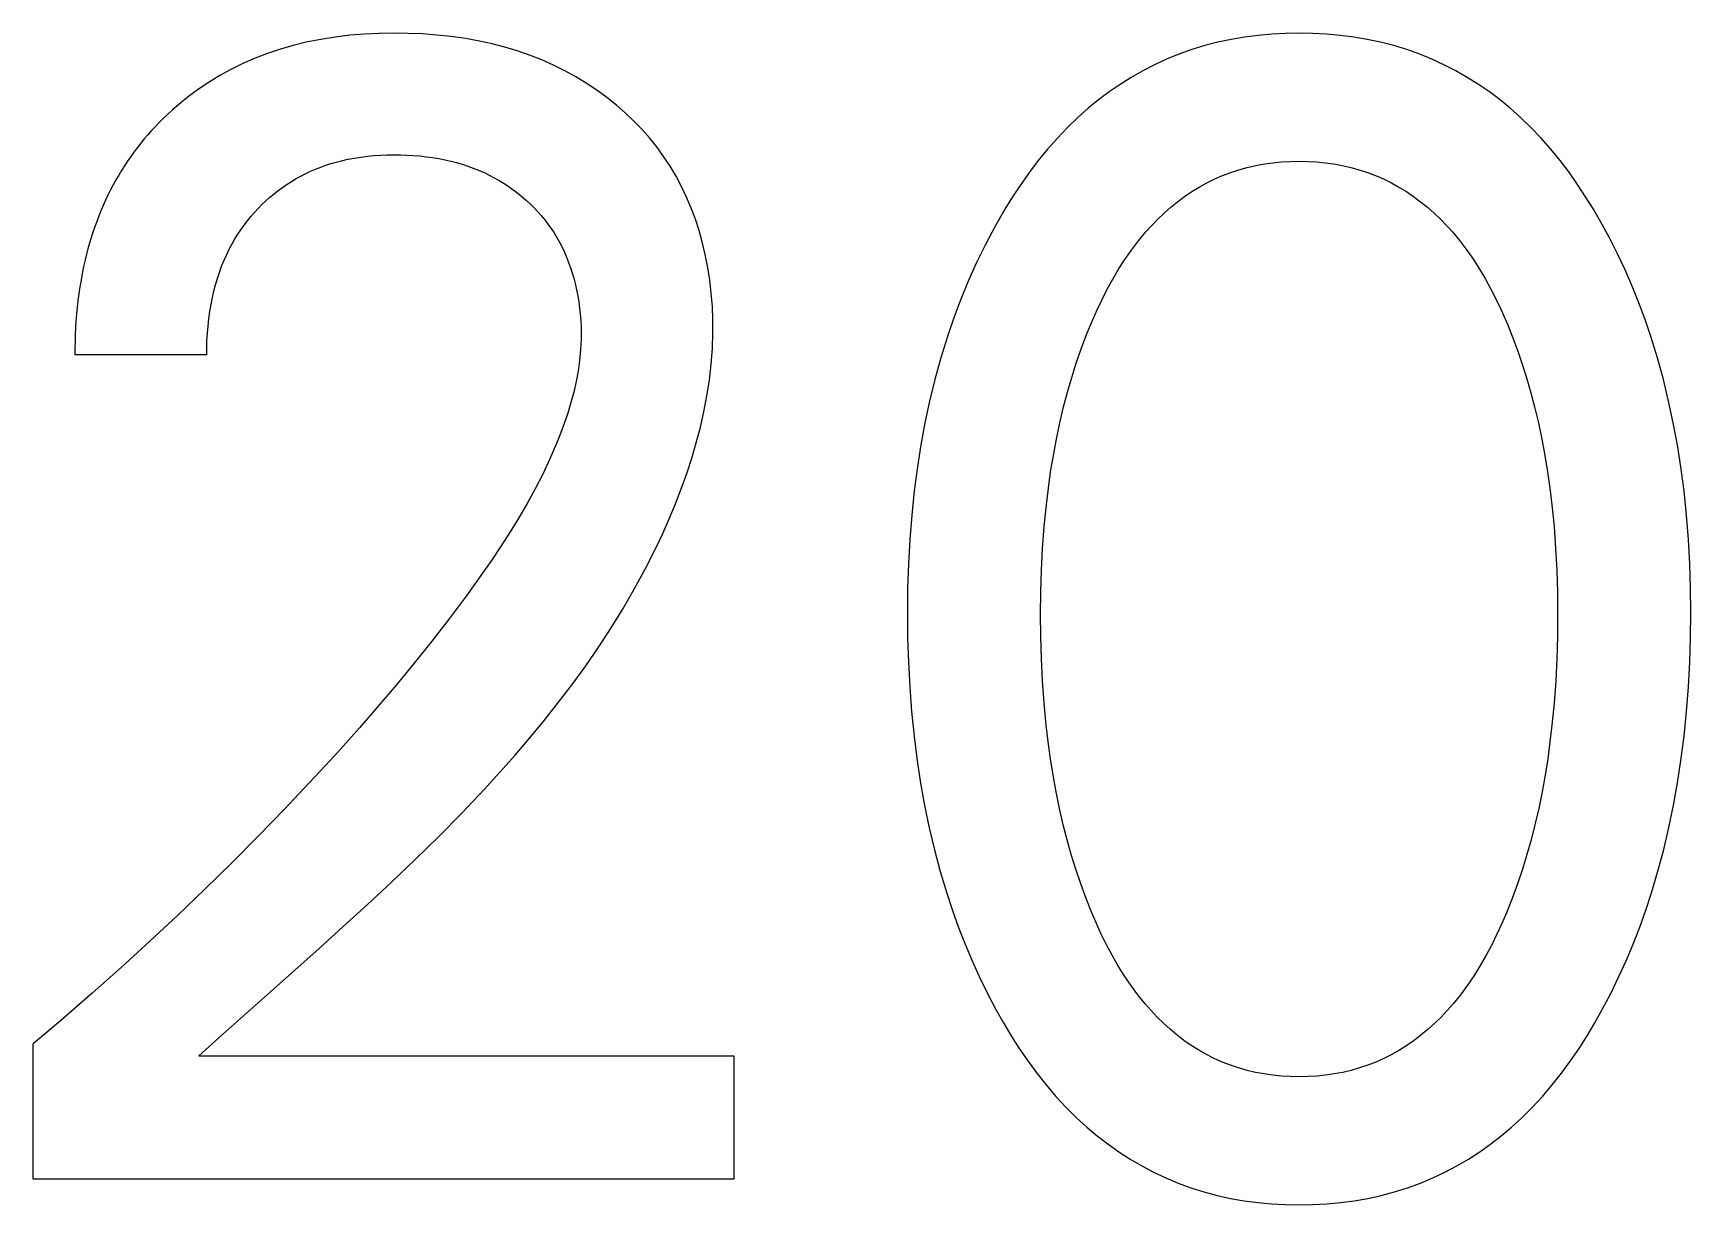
# Model space of a CAD drawing. Extents: x 10 to 656, y -396 to 292.
# Drawn here: x 254.267 to 255.218, y 105.077 to 105.749 of the extents above; entities that cross this region are included whole.
import ezdxf

# ---------------------------------------------------------------- set-up
doc = ezdxf.new("R2010")
doc.units = 0
doc.header["$LTSCALE"] = 5
doc.header["$MEASUREMENT"] = 0
doc.layers.get('0').update_dxf_attribs({"linetype": 'CONTINUOUS'})

msp = doc.modelspace()

# ---------------------------------------------------------------- linework, layer by layer
at = {"color": 7, "linetype": 'Continuous'}
for p, q in [((254.42391, 105.74391), (254.41643, 105.74209)), ((254.43219, 105.74557), (254.42391, 105.74391)), ((254.44052, 105.74688), (254.43219, 105.74557)), ((254.4489, 105.74787), (254.44052, 105.74688)), ((254.45731, 105.74856), (254.4489, 105.74787)), ((254.46574, 105.74897), (254.45731, 105.74856)), ((254.47418, 105.74911), (254.46574, 105.74897)), ((254.48242, 105.74901), (254.47418, 105.74911)), ((254.49064, 105.74866), (254.48242, 105.74901)), ((254.49885, 105.74805), (254.49064, 105.74866)), ((254.50703, 105.74716), (254.49885, 105.74805)), ((254.51517, 105.74599), (254.50703, 105.74716)), ((254.52326, 105.74452), (254.51517, 105.74599)), ((254.53056, 105.74292), (254.52326, 105.74452)), ((254.94695, 105.74391), (254.93939, 105.74196)), ((254.95459, 105.74553), (254.94695, 105.74391)), ((254.96231, 105.74684), (254.95459, 105.74553)), ((254.97008, 105.74785), (254.96231, 105.74684)), ((254.97789, 105.74855), (254.97008, 105.74785)), ((254.98573, 105.74897), (254.97789, 105.74855)), ((254.99358, 105.74911), (254.98573, 105.74897)), ((255.00145, 105.74898), (254.99358, 105.74911)), ((255.00931, 105.74856), (255.00145, 105.74898)), ((255.01714, 105.74786), (255.00931, 105.74856)), ((255.02493, 105.74685), (255.01714, 105.74786)), ((255.03267, 105.74554), (255.02493, 105.74685)), ((255.04033, 105.74392), (255.03267, 105.74554)), ((255.04791, 105.74197), (255.04033, 105.74392)), ((254.3945, 105.73477), (254.38744, 105.7317)), ((254.4017, 105.73752), (254.3945, 105.73477)), ((254.40902, 105.73996), (254.4017, 105.73752)), ((254.41643, 105.74209), (254.40902, 105.73996)), ((254.5378, 105.74105), (254.53056, 105.74292)), ((254.54496, 105.7389), (254.5378, 105.74105)), ((254.55203, 105.73648), (254.54496, 105.7389)), ((254.55899, 105.73376), (254.55203, 105.73648)), ((254.92457, 105.73707), (254.91755, 105.7342)), ((254.93193, 105.73969), (254.92457, 105.73707)), ((254.93939, 105.74196), (254.93193, 105.73969)), ((255.05539, 105.73969), (255.04791, 105.74197)), ((255.06277, 105.73707), (255.05539, 105.73969)), ((255.0698, 105.7342), (255.06277, 105.73707)), ((254.37423, 105.72483), (254.36809, 105.72109)), ((254.38053, 105.7283), (254.37423, 105.72483)), ((254.38744, 105.7317), (254.38053, 105.7283)), ((254.56582, 105.73075), (254.55899, 105.73376)), ((254.57222, 105.72759), (254.56582, 105.73075)), ((254.57847, 105.72415), (254.57222, 105.72759)), ((254.90389, 105.72753), (254.89729, 105.72375)), ((254.91065, 105.73102), (254.90389, 105.72753)), ((254.91755, 105.7342), (254.91065, 105.73102)), ((255.0767, 105.73102), (255.0698, 105.7342)), ((255.08346, 105.72753), (255.0767, 105.73102)), ((255.09007, 105.72376), (255.08346, 105.72753)), ((254.36212, 105.71708), (254.35633, 105.7128)), ((254.36809, 105.72109), (254.36212, 105.71708)), ((254.58458, 105.72045), (254.57847, 105.72415)), ((254.59052, 105.71648), (254.58458, 105.72045)), ((254.59628, 105.71226), (254.59052, 105.71648)), ((254.88456, 105.71537), (254.87847, 105.7108)), ((254.89084, 105.71969), (254.88456, 105.71537)), ((254.89729, 105.72375), (254.89084, 105.71969)), ((255.09651, 105.7197), (255.09007, 105.72376)), ((255.10279, 105.71538), (255.09651, 105.7197)), ((255.10888, 105.71081), (255.10279, 105.71538)), ((254.35074, 105.70828), (254.34734, 105.70533)), ((254.35633, 105.7128), (254.35074, 105.70828)), ((254.60186, 105.70779), (254.59628, 105.71226)), ((254.60689, 105.7034), (254.60186, 105.70779)), ((254.87256, 105.70599), (254.86686, 105.70096)), ((254.87847, 105.7108), (254.87256, 105.70599)), ((255.11478, 105.706), (255.10888, 105.71081)), ((255.12048, 105.70096), (255.11478, 105.706)), ((254.33948, 105.69783), (254.33728, 105.69553)), ((254.34173, 105.70008), (254.33948, 105.69783)), ((254.34403, 105.70228), (254.34173, 105.70008)), ((254.34734, 105.70533), (254.34403, 105.70228)), ((254.61174, 105.6988), (254.60689, 105.7034)), ((254.61638, 105.694), (254.61174, 105.6988)), ((254.86686, 105.70096), (254.86075, 105.69508)), ((255.12658, 105.69508), (255.12048, 105.70096)), ((254.33094, 105.6884), (254.32892, 105.68594)), ((254.333, 105.69082), (254.33094, 105.6884)), ((254.33512, 105.69319), (254.333, 105.69082)), ((254.33728, 105.69553), (254.33512, 105.69319)), ((254.62081, 105.68901), (254.61638, 105.694)), ((254.625, 105.68382), (254.62081, 105.68901)), ((254.85489, 105.68896), (254.84928, 105.68261)), ((254.86075, 105.69508), (254.85489, 105.68896)), ((255.13241, 105.68896), (255.12658, 105.69508)), ((255.138, 105.68261), (255.13241, 105.68896)), ((254.32316, 105.67833), (254.32135, 105.67572)), ((254.32503, 105.6809), (254.32316, 105.67833)), ((254.32695, 105.68344), (254.32503, 105.6809)), ((254.32892, 105.68594), (254.32695, 105.68344)), ((254.44775, 105.67674), (254.45148, 105.67745)), ((254.45148, 105.67745), (254.45523, 105.67804)), ((254.45523, 105.67804), (254.459, 105.67851)), ((254.459, 105.67851), (254.46279, 105.67887)), ((254.46279, 105.67887), (254.46658, 105.67912)), ((254.46658, 105.67912), (254.47038, 105.67927)), ((254.47038, 105.67927), (254.47418, 105.67933)), ((254.47418, 105.67933), (254.47789, 105.6793)), ((254.47789, 105.6793), (254.48158, 105.67918)), ((254.48158, 105.67918), (254.48528, 105.67896)), ((254.48528, 105.67896), (254.48896, 105.67866)), ((254.48896, 105.67866), (254.49263, 105.67825)), ((254.49263, 105.67825), (254.4963, 105.67775)), ((254.4963, 105.67775), (254.49994, 105.67714)), ((254.62894, 105.67845), (254.625, 105.68382)), ((254.63262, 105.6729), (254.62894, 105.67845)), ((254.84928, 105.68261), (254.84392, 105.67606)), ((255.14334, 105.67605), (255.138, 105.68261)), ((254.31788, 105.6704), (254.31624, 105.66769)), ((254.31959, 105.67308), (254.31788, 105.6704)), ((254.32135, 105.67572), (254.31959, 105.67308)), ((254.42081, 105.66715), (254.42358, 105.66856)), ((254.42358, 105.66856), (254.4264, 105.66988)), ((254.4264, 105.66988), (254.42926, 105.67111)), ((254.42926, 105.67111), (254.43216, 105.67225)), ((254.43216, 105.67225), (254.43509, 105.6733)), ((254.43509, 105.6733), (254.43805, 105.67426)), ((254.43805, 105.67426), (254.44103, 105.67513)), ((254.44103, 105.67513), (254.44404, 105.67591)), ((254.44404, 105.67591), (254.44775, 105.67674)), ((254.49994, 105.67714), (254.50357, 105.67642)), ((254.50357, 105.67642), (254.50684, 105.67567)), ((254.50684, 105.67567), (254.5101, 105.67483)), ((254.5101, 105.67483), (254.51332, 105.67389)), ((254.51332, 105.67389), (254.51652, 105.67285)), ((254.51652, 105.67285), (254.51968, 105.67172)), ((254.51968, 105.67172), (254.5228, 105.67048)), ((254.5228, 105.67048), (254.52588, 105.66914)), ((254.52588, 105.66914), (254.52891, 105.6677)), ((254.63608, 105.66709), (254.63262, 105.6729)), ((254.83879, 105.6693), (254.83388, 105.66238)), ((254.84392, 105.67606), (254.83879, 105.6693)), ((254.94969, 105.66748), (254.95434, 105.66923)), ((254.95434, 105.66923), (254.95906, 105.67076)), ((254.95906, 105.67076), (254.96386, 105.67208)), ((254.96386, 105.67208), (254.96872, 105.67319)), ((254.96872, 105.67319), (254.97363, 105.67408)), ((254.97363, 105.67408), (254.97858, 105.67478)), ((254.97858, 105.67478), (254.98356, 105.67527)), ((254.98356, 105.67527), (254.98857, 105.67556)), ((254.98857, 105.67556), (254.99358, 105.67565)), ((254.99358, 105.67565), (254.99859, 105.67556)), ((254.99859, 105.67556), (255.0036, 105.67527)), ((255.0036, 105.67527), (255.00858, 105.67478)), ((255.00858, 105.67478), (255.01353, 105.67408)), ((255.01353, 105.67408), (255.01844, 105.67319)), ((255.01844, 105.67319), (255.0233, 105.67208)), ((255.0233, 105.67208), (255.0281, 105.67076)), ((255.0281, 105.67076), (255.03282, 105.66923)), ((255.03282, 105.66923), (255.03746, 105.66748)), ((255.14845, 105.6693), (255.14334, 105.67605)), ((255.15333, 105.66238), (255.14845, 105.6693)), ((254.31153, 105.65916), (254.31007, 105.65622)), ((254.31306, 105.66207), (254.31153, 105.65916)), ((254.31464, 105.66494), (254.31306, 105.66207)), ((254.31624, 105.66769), (254.31464, 105.66494)), ((254.40537, 105.65694), (254.4078, 105.65884)), ((254.4078, 105.65884), (254.41028, 105.66067)), ((254.41028, 105.66067), (254.41283, 105.66242)), ((254.41283, 105.66242), (254.41543, 105.66408)), ((254.41543, 105.66408), (254.41808, 105.66566)), ((254.41808, 105.66566), (254.42081, 105.66715)), ((254.52891, 105.6677), (254.53178, 105.6662)), ((254.53178, 105.6662), (254.53459, 105.66462)), ((254.53459, 105.66462), (254.53735, 105.66293)), ((254.53735, 105.66293), (254.54005, 105.66115)), ((254.54005, 105.66115), (254.54269, 105.65929)), ((254.54269, 105.65929), (254.54526, 105.65733)), ((254.63925, 105.66112), (254.63608, 105.66709)), ((254.64215, 105.655), (254.63925, 105.66112)), ((254.83388, 105.66238), (254.82919, 105.6553)), ((254.93201, 105.65822), (254.93628, 105.66086)), ((254.93628, 105.66086), (254.94066, 105.66329)), ((254.94066, 105.66329), (254.94514, 105.6655)), ((254.94514, 105.6655), (254.94969, 105.66748)), ((255.03746, 105.66748), (255.04202, 105.6655)), ((255.04202, 105.6655), (255.0465, 105.66329)), ((255.0465, 105.66329), (255.05088, 105.66086)), ((255.05088, 105.66086), (255.05515, 105.65822)), ((255.158, 105.6553), (255.15333, 105.66238)), ((254.30732, 105.65026), (254.30603, 105.64723)), ((254.30866, 105.65325), (254.30732, 105.65026)), ((254.31007, 105.65622), (254.30866, 105.65325)), ((254.3963, 105.64857), (254.39846, 105.65077)), ((254.39846, 105.65077), (254.4007, 105.6529)), ((254.4007, 105.6529), (254.403, 105.65495)), ((254.403, 105.65495), (254.40537, 105.65694)), ((254.54526, 105.65733), (254.54777, 105.65529)), ((254.54777, 105.65529), (254.55021, 105.65316)), ((254.55021, 105.65316), (254.55246, 105.65106)), ((254.55246, 105.65106), (254.55464, 105.6489)), ((254.55464, 105.6489), (254.55675, 105.64666)), ((254.64478, 105.64876), (254.64215, 105.655)), ((254.64714, 105.64241), (254.64478, 105.64876)), ((254.82919, 105.6553), (254.82472, 105.64809)), ((254.91615, 105.64587), (254.91993, 105.6492)), ((254.91993, 105.6492), (254.92383, 105.65238)), ((254.92383, 105.65238), (254.92786, 105.65539)), ((254.92786, 105.65539), (254.93201, 105.65822)), ((255.05515, 105.65822), (255.05929, 105.65539)), ((255.05929, 105.65539), (255.06333, 105.65238)), ((255.06333, 105.65238), (255.06723, 105.6492)), ((255.06723, 105.6492), (255.07101, 105.64587)), ((255.16245, 105.64809), (255.158, 105.6553)), ((254.30364, 105.64111), (254.30253, 105.63801)), ((254.30481, 105.64418), (254.30364, 105.64111)), ((254.30603, 105.64723), (254.30481, 105.64418)), ((254.38819, 105.63892), (254.3901, 105.64143)), ((254.3901, 105.64143), (254.39209, 105.64387)), ((254.39209, 105.64387), (254.39415, 105.64625)), ((254.39415, 105.64625), (254.3963, 105.64857)), ((254.55675, 105.64666), (254.55878, 105.64436)), ((254.55878, 105.64436), (254.56073, 105.64199)), ((254.56073, 105.64199), (254.56259, 105.63955)), ((254.56259, 105.63955), (254.56438, 105.63706)), ((254.64924, 105.63596), (254.64714, 105.64241)), ((254.82045, 105.64076), (254.81893, 105.63804)), ((254.82472, 105.64809), (254.82045, 105.64076)), ((254.90899, 105.63878), (254.9125, 105.64239)), ((254.9125, 105.64239), (254.91615, 105.64587)), ((255.07101, 105.64587), (255.07466, 105.64239)), ((255.07466, 105.64239), (255.07817, 105.63878)), ((255.16671, 105.64076), (255.16245, 105.64809)), ((255.17162, 105.63173), (255.16671, 105.64076)), ((254.30047, 105.63176), (254.29952, 105.6286)), ((254.30147, 105.6349), (254.30047, 105.63176)), ((254.30253, 105.63801), (254.30147, 105.6349)), ((254.38137, 105.62833), (254.38295, 105.63106)), ((254.38295, 105.63106), (254.38461, 105.63373)), ((254.38461, 105.63373), (254.38636, 105.63635)), ((254.38636, 105.63635), (254.38819, 105.63892)), ((254.56438, 105.63706), (254.56606, 105.6345)), ((254.56606, 105.6345), (254.56766, 105.63189)), ((254.56766, 105.63189), (254.56921, 105.62912)), ((254.65108, 105.62944), (254.64924, 105.63596)), ((254.81893, 105.63804), (254.81355, 105.62792)), ((254.89737, 105.6247), (254.90138, 105.62996)), ((254.90138, 105.62996), (254.90561, 105.63505)), ((254.90561, 105.63505), (254.90899, 105.63878)), ((255.07817, 105.63878), (255.08155, 105.63505)), ((255.08155, 105.63505), (255.08578, 105.62996)), ((255.08578, 105.62996), (255.08978, 105.6247)), ((255.17625, 105.62257), (255.17162, 105.63173)), ((254.2978, 105.62224), (254.29701, 105.61903)), ((254.29863, 105.62543), (254.2978, 105.62224)), ((254.29952, 105.6286), (254.29863, 105.62543)), ((254.37672, 105.61884), (254.37824, 105.62223)), ((254.37824, 105.62223), (254.37988, 105.62556)), ((254.37988, 105.62556), (254.38137, 105.62833)), ((254.56921, 105.62912), (254.57065, 105.6263)), ((254.57065, 105.6263), (254.572, 105.62343)), ((254.572, 105.62343), (254.57325, 105.62052)), ((254.57325, 105.62052), (254.5744, 105.61756)), ((254.65283, 105.62213), (254.65108, 105.62944)), ((254.65428, 105.61476), (254.65283, 105.62213)), ((254.81355, 105.62792), (254.80853, 105.61762)), ((254.8936, 105.61927), (254.89737, 105.6247)), ((255.08978, 105.6247), (255.09356, 105.61927)), ((255.18061, 105.61328), (255.17625, 105.62257)), ((254.29535, 105.61133), (254.29463, 105.60745)), ((254.29615, 105.61519), (254.29535, 105.61133)), ((254.29701, 105.61903), (254.29615, 105.61519)), ((254.37288, 105.60837), (254.37404, 105.6119)), ((254.37404, 105.6119), (254.37532, 105.61539)), ((254.37532, 105.61539), (254.37672, 105.61884)), ((254.5744, 105.61756), (254.57547, 105.61457)), ((254.57547, 105.61457), (254.57644, 105.61154)), ((254.57644, 105.61154), (254.57733, 105.60849)), ((254.65544, 105.60734), (254.65428, 105.61476)), ((254.80853, 105.61762), (254.80384, 105.60718)), ((254.88667, 105.60802), (254.89004, 105.61371)), ((254.89004, 105.61371), (254.8936, 105.61927)), ((255.09356, 105.61927), (255.09712, 105.61371)), ((255.09712, 105.61371), (255.10049, 105.60802)), ((255.1847, 105.60388), (255.18061, 105.61328)), ((254.29398, 105.60356), (254.2934, 105.59967)), ((254.29463, 105.60745), (254.29398, 105.60356)), ((254.37003, 105.59755), (254.37087, 105.60119)), ((254.37087, 105.60119), (254.37182, 105.6048)), ((254.37182, 105.6048), (254.37288, 105.60837)), ((254.57733, 105.60849), (254.57813, 105.60541)), ((254.57813, 105.60541), (254.57893, 105.60194)), ((254.57893, 105.60194), (254.57963, 105.59845)), ((254.65631, 105.59988), (254.65544, 105.60734)), ((254.80384, 105.60718), (254.79949, 105.59659)), ((254.8805, 105.59632), (254.8835, 105.60222)), ((254.8835, 105.60222), (254.88667, 105.60802)), ((255.10049, 105.60802), (255.10366, 105.60222)), ((255.10366, 105.60222), (255.10666, 105.59632)), ((255.18853, 105.59437), (255.1847, 105.60388)), ((254.29244, 105.59185), (254.29207, 105.58794)), ((254.29289, 105.59576), (254.29244, 105.59185)), ((254.2934, 105.59967), (254.29289, 105.59576)), ((254.36853, 105.58935), (254.36922, 105.59346)), ((254.36922, 105.59346), (254.37003, 105.59755)), ((254.57963, 105.59845), (254.58022, 105.59495)), ((254.58022, 105.59495), (254.58071, 105.59143)), ((254.65689, 105.5924), (254.65631, 105.59988)), ((254.6572, 105.5849), (254.65689, 105.5924)), ((254.79949, 105.59659), (254.79546, 105.58588)), ((254.87767, 105.59034), (254.8805, 105.59632)), ((255.10666, 105.59632), (255.10949, 105.59034)), ((255.19209, 105.58476), (255.18853, 105.59437)), ((254.29175, 105.58403), (254.29151, 105.58012)), ((254.29207, 105.58794), (254.29175, 105.58403)), ((254.3675, 105.58108), (254.36795, 105.58522)), ((254.36795, 105.58522), (254.36853, 105.58935)), ((254.58071, 105.59143), (254.5811, 105.5879)), ((254.5811, 105.5879), (254.58139, 105.58436)), ((254.58139, 105.58436), (254.58157, 105.58082)), ((254.65723, 105.5774), (254.6572, 105.5849)), ((254.79546, 105.58588), (254.79175, 105.57506)), ((254.87167, 105.57622), (254.87499, 105.58429)), ((254.87499, 105.58429), (254.87767, 105.59034)), ((255.10949, 105.59034), (255.11217, 105.58429)), ((255.11217, 105.58429), (255.11307, 105.58217)), ((255.11307, 105.58217), (255.11619, 105.57443)), ((255.19541, 105.57506), (255.19209, 105.58476)), ((254.29132, 105.57622), (254.2912, 105.57232)), ((254.29151, 105.58012), (254.29132, 105.57622)), ((254.36678, 105.56866), (254.36692, 105.5728)), ((254.36692, 105.5728), (254.36715, 105.57694)), ((254.36715, 105.57694), (254.3675, 105.58108)), ((254.58162, 105.57373), (254.58132, 105.56757)), ((254.58157, 105.58082), (254.58164, 105.57727)), ((254.58164, 105.57727), (254.58162, 105.57373)), ((254.65692, 105.56826), (254.65723, 105.5774)), ((254.79175, 105.57506), (254.78798, 105.56284)), ((254.86858, 105.56807), (254.87167, 105.57622)), ((255.11619, 105.57443), (255.1191, 105.56662)), ((255.19918, 105.56285), (255.19541, 105.57506)), ((254.2912, 105.57232), (254.29114, 105.56843)), ((254.29114, 105.56843), (254.29114, 105.56455)), ((254.36675, 105.56455), (254.29114, 105.56455)), ((254.36675, 105.56455), (254.36678, 105.56866)), ((254.58132, 105.56757), (254.58073, 105.56142)), ((254.65623, 105.55914), (254.65692, 105.56826)), ((254.86573, 105.55984), (254.86858, 105.56807)), ((255.1191, 105.56662), (255.12179, 105.55874)), ((254.57985, 105.5553), (254.57872, 105.54921)), ((254.58073, 105.56142), (254.57985, 105.5553)), ((254.65518, 105.55005), (254.65623, 105.55914)), ((254.78798, 105.56284), (254.78458, 105.55052)), ((254.86309, 105.55154), (254.86573, 105.55984)), ((255.12179, 105.55874), (255.12429, 105.5508)), ((255.20258, 105.55052), (255.19918, 105.56285)), ((254.57872, 105.54921), (254.57734, 105.54316)), ((254.65379, 105.54099), (254.65518, 105.55005)), ((254.78458, 105.55052), (254.78155, 105.53809)), ((254.86068, 105.54318), (254.86309, 105.55154)), ((255.12429, 105.5508), (255.12658, 105.54281)), ((255.20562, 105.53809), (255.20258, 105.55052)), ((254.57574, 105.53715), (254.57393, 105.53119)), ((254.57734, 105.54316), (254.57574, 105.53715)), ((254.65206, 105.53197), (254.65379, 105.54099)), ((254.78155, 105.53809), (254.77887, 105.52558)), ((254.85627, 105.52551), (254.85846, 105.53476)), ((254.85846, 105.53476), (254.86068, 105.54318)), ((255.12658, 105.54281), (255.1287, 105.53476)), ((255.1287, 105.53476), (255.13089, 105.52551)), ((255.20829, 105.52559), (255.20562, 105.53809)), ((254.57194, 105.52528), (254.56978, 105.51943)), ((254.57393, 105.53119), (254.57194, 105.52528)), ((254.65003, 105.523), (254.65206, 105.53197)), ((254.77887, 105.52558), (254.77654, 105.51301)), ((254.85431, 105.5162), (254.85627, 105.52551)), ((255.13089, 105.52551), (255.13285, 105.5162)), ((255.21062, 105.51301), (255.20829, 105.52559)), ((254.56978, 105.51943), (254.56748, 105.51364)), ((254.6477, 105.51409), (254.65003, 105.523)), ((254.85256, 105.50685), (254.85431, 105.5162)), ((255.13285, 105.5162), (255.1346, 105.50685)), ((254.56748, 105.51364), (254.56367, 105.50485)), ((254.64509, 105.50523), (254.6477, 105.51409)), ((254.77654, 105.51301), (254.77454, 105.50038)), ((254.85102, 105.49746), (254.85256, 105.50685)), ((255.1346, 105.50685), (255.13613, 105.49746)), ((255.21262, 105.50038), (255.21062, 105.51301)), ((254.56367, 105.50485), (254.55959, 105.49622)), ((254.64221, 105.49645), (254.64509, 105.50523)), ((254.77454, 105.50038), (254.77272, 105.48651)), ((254.84969, 105.48804), (254.85102, 105.49746)), ((255.13613, 105.49746), (255.13747, 105.48804)), ((255.21444, 105.48651), (255.21262, 105.50038)), ((254.55524, 105.48774), (254.55066, 105.47938)), ((254.55959, 105.49622), (254.55524, 105.48774)), ((254.63574, 105.4791), (254.63909, 105.48773)), ((254.63909, 105.48773), (254.64221, 105.49645)), ((254.84855, 105.47859), (254.84969, 105.48804)), ((255.13747, 105.48804), (255.13861, 105.47859)), ((254.55066, 105.47938), (254.54587, 105.47115)), ((254.63217, 105.47055), (254.63574, 105.4791)), ((254.77272, 105.48651), (254.77127, 105.4726)), ((254.84731, 105.46607), (254.84855, 105.47859)), ((255.13861, 105.47859), (255.13984, 105.46607)), ((255.21589, 105.4726), (255.21444, 105.48651)), ((254.54587, 105.47115), (254.54089, 105.46304)), ((254.6284, 105.4621), (254.63217, 105.47055)), ((254.77127, 105.4726), (254.77017, 105.45865)), ((255.21699, 105.45865), (255.21589, 105.4726)), ((254.54089, 105.46304), (254.53575, 105.45502)), ((254.62445, 105.45375), (254.6284, 105.4621)), ((254.77017, 105.45865), (254.7694, 105.44469)), ((254.84638, 105.45352), (254.84731, 105.46607)), ((255.13984, 105.46607), (255.14077, 105.45352)), ((255.21776, 105.44469), (255.21699, 105.45865)), ((254.53575, 105.45502), (254.53046, 105.4471)), ((254.61852, 105.442), (254.62445, 105.45375)), ((254.84574, 105.44096), (254.84638, 105.45352)), ((255.14077, 105.45352), (255.14142, 105.44096)), ((254.53046, 105.4471), (254.52505, 105.43926)), ((254.61226, 105.43046), (254.61852, 105.442)), ((254.7694, 105.44469), (254.76895, 105.4307)), ((254.84537, 105.42838), (254.84574, 105.44096)), ((255.14142, 105.44096), (255.14179, 105.42838)), ((255.21821, 105.4307), (255.21776, 105.44469)), ((254.52505, 105.43926), (254.51562, 105.42608)), ((254.60569, 105.41912), (254.61226, 105.43046)), ((254.76895, 105.4307), (254.7688, 105.41671)), ((255.21836, 105.41671), (255.21821, 105.4307)), ((254.51562, 105.42608), (254.50593, 105.41308)), ((254.84524, 105.4158), (254.84537, 105.42838)), ((255.14179, 105.42838), (255.14192, 105.4158)), ((254.50593, 105.41308), (254.49601, 105.40027)), ((254.59883, 105.40799), (254.60569, 105.41912)), ((254.7688, 105.41671), (254.76893, 105.40249)), ((254.84535, 105.40303), (254.84524, 105.4158)), ((255.14192, 105.4158), (255.1418, 105.40303)), ((255.21823, 105.40252), (255.21836, 105.41671)), ((254.59168, 105.39704), (254.59883, 105.40799)), ((254.76893, 105.40249), (254.76937, 105.38827)), ((254.84572, 105.39027), (254.84535, 105.40303)), ((255.1418, 105.40303), (255.14144, 105.39027)), ((255.21779, 105.38834), (255.21823, 105.40252)), ((254.49601, 105.40027), (254.48587, 105.38763)), ((254.58427, 105.38627), (254.59168, 105.39704)), ((254.48587, 105.38763), (254.47553, 105.37515)), ((254.5766, 105.37568), (254.58427, 105.38627)), ((254.76937, 105.38827), (254.77012, 105.37407)), ((254.84636, 105.37752), (254.84572, 105.39027)), ((255.14144, 105.39027), (255.1408, 105.37752)), ((255.21703, 105.37417), (255.21779, 105.38834)), ((254.47553, 105.37515), (254.46502, 105.36281)), ((254.5687, 105.36525), (254.5766, 105.37568)), ((254.77012, 105.37407), (254.77121, 105.35989)), ((254.84728, 105.36479), (254.84636, 105.37752)), ((255.1408, 105.37752), (255.13988, 105.36479)), ((255.21594, 105.36002), (255.21703, 105.37417)), ((254.56057, 105.35499), (254.5687, 105.36525)), ((254.8485, 105.35208), (254.84728, 105.36479)), ((255.13988, 105.36479), (255.13866, 105.35208)), ((254.46502, 105.36281), (254.45435, 105.3506)), ((254.55223, 105.34488), (254.56057, 105.35499)), ((254.77121, 105.35989), (254.77265, 105.34574)), ((255.21451, 105.34591), (255.21594, 105.36002)), ((254.45435, 105.3506), (254.44019, 105.33481)), ((254.5437, 105.33492), (254.55223, 105.34488)), ((254.77265, 105.34574), (254.77444, 105.33163)), ((254.84963, 105.34249), (254.8485, 105.35208)), ((255.13866, 105.35208), (255.13753, 105.34249)), ((255.21271, 105.33183), (255.21451, 105.34591)), ((254.53499, 105.3251), (254.5437, 105.33492)), ((254.85095, 105.33292), (254.84963, 105.34249)), ((255.13753, 105.34249), (255.13621, 105.33292)), ((254.44019, 105.33481), (254.42581, 105.31923)), ((254.77444, 105.33163), (254.77641, 105.3188)), ((254.85246, 105.32338), (254.85095, 105.33292)), ((255.13621, 105.33292), (255.1347, 105.32338)), ((255.21074, 105.319), (255.21271, 105.33183)), ((254.42581, 105.31923), (254.41123, 105.30383)), ((254.52611, 105.3154), (254.53499, 105.3251)), ((254.77641, 105.3188), (254.7787, 105.30602)), ((254.85418, 105.31387), (254.85246, 105.32338)), ((255.1347, 105.32338), (255.13297, 105.31387)), ((255.20845, 105.30623), (255.21074, 105.319)), ((254.51314, 105.30175), (254.52611, 105.3154)), ((254.85612, 105.30441), (254.85418, 105.31387)), ((255.13297, 105.31387), (255.13104, 105.30441)), ((254.41123, 105.30383), (254.39646, 105.28862)), ((254.49991, 105.28833), (254.51314, 105.30175)), ((254.7787, 105.30602), (254.78134, 105.29331)), ((254.85828, 105.295), (254.85612, 105.30441)), ((255.13104, 105.30441), (255.12888, 105.295)), ((255.20582, 105.29352), (255.20845, 105.30623)), ((254.39646, 105.28862), (254.38113, 105.27323)), ((254.48645, 105.27512), (254.49991, 105.28833)), ((254.78134, 105.29331), (254.78432, 105.28068)), ((254.86046, 105.28643), (254.85828, 105.295)), ((255.12888, 105.295), (255.1267, 105.28643)), ((255.20283, 105.28089), (255.20582, 105.29352)), ((254.78432, 105.28068), (254.78766, 105.26815)), ((254.86284, 105.27792), (254.86046, 105.28643)), ((254.86544, 105.26947), (254.86284, 105.27792)), ((255.12432, 105.27792), (255.12172, 105.26947)), ((255.1267, 105.28643), (255.12432, 105.27792)), ((255.19949, 105.26835), (255.20283, 105.28089)), ((254.38113, 105.27323), (254.36562, 105.25802)), ((254.47281, 105.2621), (254.48645, 105.27512)), ((254.86825, 105.26109), (254.86544, 105.26947)), ((255.12172, 105.26947), (255.11891, 105.26109)), ((255.19577, 105.25592), (255.19949, 105.26835)), ((254.45903, 105.24926), (254.47281, 105.2621)), ((254.78766, 105.26815), (254.79139, 105.25572)), ((254.8713, 105.25278), (254.86825, 105.26109)), ((255.11891, 105.26109), (255.11586, 105.25278)), ((254.36562, 105.25802), (254.34993, 105.243)), ((254.44515, 105.23656), (254.45903, 105.24926)), ((254.79139, 105.25572), (254.79464, 105.24588)), ((254.87458, 105.24455), (254.8713, 105.25278)), ((255.11586, 105.25278), (255.11258, 105.24455)), ((255.19252, 105.24606), (255.19577, 105.25592)), ((254.34993, 105.243), (254.33406, 105.22817)), ((254.79464, 105.24588), (254.79814, 105.23614)), ((254.87724, 105.23833), (254.87458, 105.24455)), ((255.11258, 105.24455), (255.10991, 105.23833)), ((255.18902, 105.23629), (255.19252, 105.24606)), ((254.43122, 105.224), (254.44515, 105.23656)), ((254.79814, 105.23614), (254.8019, 105.22648)), ((254.88007, 105.23218), (254.87724, 105.23833)), ((254.88306, 105.22612), (254.88007, 105.23218)), ((255.10709, 105.23218), (255.1041, 105.22612)), ((255.10991, 105.23833), (255.10709, 105.23218)), ((255.18526, 105.2266), (255.18902, 105.23629)), ((254.33406, 105.22817), (254.3176, 105.21315)), ((254.41727, 105.21154), (254.43122, 105.224)), ((254.8019, 105.22648), (254.80592, 105.21693)), ((254.88623, 105.22014), (254.88306, 105.22612)), ((255.1041, 105.22612), (255.10093, 105.22014)), ((255.18123, 105.21703), (255.18526, 105.2266)), ((254.3176, 105.21315), (254.30096, 105.19832)), ((254.40336, 105.19917), (254.41727, 105.21154)), ((254.80592, 105.21693), (254.81021, 105.2075)), ((254.8896, 105.21428), (254.88623, 105.22014)), ((254.89317, 105.20855), (254.8896, 105.21428)), ((255.09756, 105.21428), (255.09399, 105.20855)), ((255.10093, 105.22014), (255.09756, 105.21428)), ((255.17694, 105.20756), (255.18123, 105.21703)), ((254.81021, 105.2075), (254.81478, 105.19818)), ((254.89696, 105.20296), (254.89317, 105.20855)), ((254.90098, 105.19752), (254.89696, 105.20296)), ((255.0902, 105.20296), (255.08618, 105.19752)), ((255.09399, 105.20855), (255.0902, 105.20296)), ((255.17238, 105.19821), (255.17694, 105.20756)), ((254.30096, 105.19832), (254.28415, 105.18369)), ((254.38951, 105.18686), (254.40336, 105.19917)), ((254.81478, 105.19818), (254.81962, 105.18899)), ((254.90525, 105.19226), (254.90098, 105.19752)), ((254.90862, 105.18843), (254.90525, 105.19226)), ((255.08191, 105.19226), (255.07854, 105.18843)), ((255.08618, 105.19752), (255.08191, 105.19226)), ((255.16754, 105.18899), (255.17238, 105.19821)), ((254.28415, 105.18369), (254.26717, 105.16925)), ((254.37578, 105.1746), (254.38951, 105.18686)), ((254.81962, 105.18899), (254.82388, 105.18144)), ((254.91213, 105.18472), (254.90862, 105.18843)), ((254.91578, 105.18114), (254.91213, 105.18472)), ((255.07503, 105.18472), (255.07138, 105.18114)), ((255.07854, 105.18843), (255.07503, 105.18472)), ((255.1633, 105.18144), (255.16754, 105.18899)), ((254.36221, 105.16237), (254.37578, 105.1746)), ((254.82388, 105.18144), (254.82834, 105.174)), ((254.82834, 105.174), (254.83302, 105.1667)), ((254.91956, 105.17771), (254.91578, 105.18114)), ((254.92348, 105.17444), (254.91956, 105.17771)), ((254.92752, 105.17133), (254.92348, 105.17444)), ((255.06368, 105.17444), (255.05964, 105.17133)), ((255.0676, 105.17771), (255.06368, 105.17444)), ((255.07138, 105.18114), (255.0676, 105.17771)), ((255.1542, 105.1667), (255.15886, 105.174)), ((255.15886, 105.174), (255.1633, 105.18144)), ((254.26717, 105.09166), (254.26717, 105.16925)), ((254.83302, 105.1667), (254.83793, 105.15954)), ((254.93169, 105.16841), (254.92752, 105.17133)), ((254.93598, 105.16569), (254.93169, 105.16841)), ((254.94039, 105.16318), (254.93598, 105.16569)), ((255.05118, 105.16569), (255.04677, 105.16318)), ((255.05547, 105.16841), (255.05118, 105.16569)), ((255.05964, 105.17133), (255.05547, 105.16841)), ((255.14932, 105.15954), (255.1542, 105.1667)), ((254.36221, 105.16237), (254.66922, 105.16237)), ((254.66922, 105.16237), (254.66922, 105.09166)), ((254.83793, 105.15954), (254.84306, 105.15256)), ((254.94491, 105.16089), (254.94039, 105.16318)), ((254.94947, 105.15886), (254.94491, 105.16089)), ((254.95413, 105.15706), (254.94947, 105.15886)), ((254.95887, 105.15548), (254.95413, 105.15706)), ((254.96369, 105.15412), (254.95887, 105.15548)), ((254.96857, 105.15298), (254.96369, 105.15412)), ((255.02347, 105.15412), (255.01859, 105.15298)), ((255.02829, 105.15548), (255.02347, 105.15412)), ((255.03303, 105.15706), (255.02829, 105.15548)), ((255.03769, 105.15886), (255.03303, 105.15706)), ((255.04225, 105.16089), (255.03769, 105.15886)), ((255.04677, 105.16318), (255.04225, 105.16089)), ((255.1442, 105.15256), (255.14932, 105.15954)), ((254.84306, 105.15256), (254.84844, 105.14578)), ((254.84844, 105.14578), (254.85407, 105.1392)), ((254.97351, 105.15206), (254.96857, 105.15298)), ((254.97849, 105.15134), (254.97351, 105.15206)), ((254.9835, 105.15083), (254.97849, 105.15134)), ((254.98853, 105.15053), (254.9835, 105.15083)), ((254.99358, 105.15043), (254.98853, 105.15053)), ((254.99862, 105.15053), (254.99358, 105.15043)), ((255.00366, 105.15083), (254.99862, 105.15053)), ((255.00867, 105.15134), (255.00366, 105.15083)), ((255.01365, 105.15206), (255.00867, 105.15134)), ((255.01859, 105.15298), (255.01365, 105.15206)), ((255.13323, 105.1392), (255.13884, 105.14578)), ((255.13884, 105.14578), (255.1442, 105.15256)), ((254.85407, 105.1392), (254.85997, 105.13286)), ((255.12736, 105.13285), (255.13323, 105.1392)), ((254.85997, 105.13286), (254.86613, 105.12676)), ((254.86613, 105.12676), (254.87183, 105.12157)), ((255.11552, 105.12157), (255.12121, 105.12676)), ((255.12121, 105.12676), (255.12736, 105.13285)), ((254.87183, 105.12157), (254.87774, 105.11661)), ((254.87774, 105.11661), (254.88385, 105.11189)), ((255.1035, 105.11188), (255.10961, 105.1166)), ((255.10961, 105.1166), (255.11552, 105.12157)), ((254.88385, 105.11189), (254.89015, 105.10743)), ((254.89015, 105.10743), (254.89663, 105.10323)), ((255.09072, 105.10322), (255.0972, 105.10742)), ((255.0972, 105.10742), (255.1035, 105.11188)), ((254.89663, 105.10323), (254.90327, 105.09932)), ((254.90327, 105.09932), (254.91008, 105.0957)), ((255.07727, 105.0957), (255.08408, 105.09931)), ((255.08408, 105.09931), (255.09072, 105.10322)), ((254.66922, 105.09166), (254.26717, 105.09166)), ((254.91008, 105.0957), (254.91703, 105.0924)), ((254.91703, 105.0924), (254.92412, 105.08942)), ((254.92412, 105.08942), (254.9315, 105.08672)), ((255.05582, 105.08671), (255.06323, 105.08942)), ((255.06323, 105.08942), (255.07032, 105.09239)), ((255.07032, 105.09239), (255.07727, 105.0957)), ((254.9315, 105.08672), (254.939, 105.08437)), ((254.939, 105.08437), (254.94661, 105.08236)), ((254.94661, 105.08236), (254.9543, 105.08068)), ((254.9543, 105.08068), (254.96207, 105.07933)), ((254.96207, 105.07933), (254.96989, 105.07829)), ((254.96989, 105.07829), (254.97776, 105.07755)), ((255.00944, 105.07754), (255.01733, 105.07827)), ((255.01733, 105.07827), (255.02517, 105.07931)), ((255.02517, 105.07931), (255.03296, 105.08067)), ((255.03296, 105.08067), (255.04068, 105.08235)), ((255.04068, 105.08235), (255.0483, 105.08436)), ((255.0483, 105.08436), (255.05582, 105.08671)), ((254.97776, 105.07755), (254.98566, 105.07712)), ((254.98566, 105.07712), (254.99358, 105.07697)), ((254.99358, 105.07697), (255.00151, 105.07711)), ((255.00151, 105.07711), (255.00944, 105.07754))]:
    msp.add_line(p, q, dxfattribs=at)

doc.saveas('drawing.dxf')
